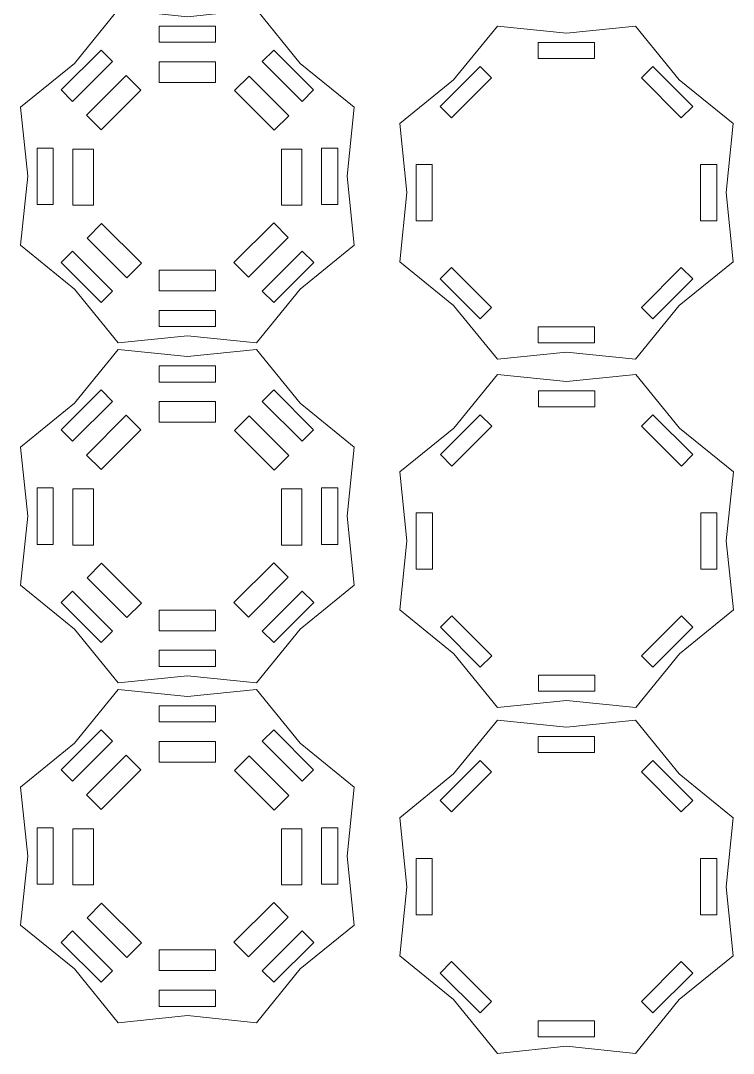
# Model space of a CAD drawing. Header units: centimetres. Extents: x -57 to 189, y -76 to 83.
# Drawn here: x 162.66 to 175.03, y 6.93 to 24.86 of the extents above; entities that cross this region are included whole.
import ezdxf

# ---------------------------------------------------------------- set-up
doc = ezdxf.new("R2010")
doc.units = ezdxf.units.CM
doc.header["$MEASUREMENT"] = 0
doc.layers.add('DEFAULT', color=7, linetype='Continuous')
doc.layers.add('layer 1', color=7, linetype='Continuous')

msp = doc.modelspace()

# ---------------------------------------------------------------- linework, layer by layer
at = {"layer": 'DEFAULT', "color": 250, "lineweight": 9}
for points in [[(165.06596, 23.78856), (166.04096, 23.78856), (166.04096, 24.1467), (165.06596, 24.1467), (165.06596, 23.78856)], [(165.06596, 20.1692), (166.04096, 20.1692), (166.04096, 20.52734), (165.06596, 20.52734), (165.06596, 20.1692)], [(165.06596, 17.88856), (166.04096, 17.88856), (166.04096, 18.2467), (165.06596, 18.2467), (165.06596, 17.88856)], [(165.06596, 14.2692), (166.04096, 14.2692), (166.04096, 14.62734), (165.06596, 14.62734), (165.06596, 14.2692)], [(165.06596, 11.98856), (166.04096, 11.98856), (166.04096, 12.3467), (165.06596, 12.3467), (165.06596, 11.98856)], [(165.06596, 8.3692), (166.04096, 8.3692), (166.04096, 8.72734), (165.06596, 8.72734), (165.06596, 8.3692)]]:
    msp.add_lwpolyline(points, close=True, dxfattribs=at)
for points, knots in [([(170.93181, 24.7668), (170.93181, 24.7668), (172.13001, 24.64459), (172.13001, 24.64459), (172.13001, 24.64459), (172.13001, 24.64459), (173.32822, 24.76681), (173.32822, 24.76681), (173.32822, 24.76681), (173.32822, 24.76681), (174.08905, 23.83313), (174.08905, 23.83313), (174.08905, 23.83313), (174.08905, 23.83313), (175.02272, 23.07229), (175.02272, 23.07229), (175.02272, 23.07229), (175.02272, 23.07229), (174.90051, 21.87409), (174.90051, 21.87409), (174.90051, 21.87409), (174.90051, 21.87409), (175.02273, 20.67588), (175.02273, 20.67588), (175.02273, 20.67588), (175.02273, 20.67588), (174.08905, 19.91505), (174.08905, 19.91505), (174.08905, 19.91505), (174.08905, 19.91505), (173.32821, 18.98138), (173.32821, 18.98138), (173.32821, 18.98138), (173.32821, 18.98138), (172.13001, 19.10359), (172.13001, 19.10359), (172.13001, 19.10359), (172.13001, 19.10359), (170.9318, 18.98137), (170.9318, 18.98137), (170.9318, 18.98137), (170.9318, 18.98137), (170.17097, 19.91505), (170.17097, 19.91505), (170.17097, 19.91505), (170.17097, 19.91505), (169.2373, 20.67589), (169.2373, 20.67589), (169.2373, 20.67589), (169.2373, 20.67589), (169.35951, 21.87409), (169.35951, 21.87409), (169.35951, 21.87409), (169.35951, 21.87409), (169.23729, 23.0723), (169.23729, 23.0723), (169.23729, 23.0723), (169.23729, 23.0723), (170.17097, 23.83313), (170.17097, 23.83313), (170.17097, 23.83313), (170.17097, 23.83313), (170.93181, 24.7668), (170.93181, 24.7668)], [0, 0, 0, 0, 0.05882353, 0.05882353, 0.05882353, 0.05882353, 0.11764706, 0.11764706, 0.11764706, 0.11764706, 0.17647059, 0.17647059, 0.17647059, 0.17647059, 0.23529412, 0.23529412, 0.23529412, 0.23529412, 0.29411765, 0.29411765, 0.29411765, 0.29411765, 0.35294118, 0.35294118, 0.35294118, 0.35294118, 0.41176471, 0.41176471, 0.41176471, 0.41176471, 0.47058824, 0.47058824, 0.47058824, 0.47058824, 0.52941176, 0.52941176, 0.52941176, 0.52941176, 0.58823529, 0.58823529, 0.58823529, 0.58823529, 0.64705882, 0.64705882, 0.64705882, 0.64705882, 0.70588235, 0.70588235, 0.70588235, 0.70588235, 0.76470588, 0.76470588, 0.76470588, 0.76470588, 0.82352941, 0.82352941, 0.82352941, 0.82352941, 0.88235294, 0.88235294, 0.88235294, 0.88235294, 1, 1, 1, 1]), ([(172.62002, 24.48296), (172.62002, 24.48296), (171.64002, 24.48296), (171.64002, 24.48296), (171.64002, 24.48296), (171.64002, 24.48296), (171.64002, 24.20296), (171.64002, 24.20296), (171.64002, 24.20296), (171.64002, 24.20296), (172.62002, 24.20296), (172.62002, 24.20296), (172.62002, 24.20296), (172.62002, 24.20296), (172.62002, 24.48296), (172.62002, 24.48296)], [0, 0, 0, 0, 0.2, 0.2, 0.2, 0.2, 0.4, 0.4, 0.4, 0.4, 0.6, 0.6, 0.6, 0.6, 1, 1, 1, 1]), ([(170.13678, 23.17437), (170.13678, 23.17437), (170.82975, 23.86733), (170.82975, 23.86733), (170.82975, 23.86733), (170.82975, 23.86733), (170.63176, 24.06532), (170.63176, 24.06532), (170.63176, 24.06532), (170.63176, 24.06532), (169.9388, 23.37236), (169.9388, 23.37236), (169.9388, 23.37236), (169.9388, 23.37236), (170.13678, 23.17437), (170.13678, 23.17437)], [0, 0, 0, 0, 0.2, 0.2, 0.2, 0.2, 0.4, 0.4, 0.4, 0.4, 0.6, 0.6, 0.6, 0.6, 1, 1, 1, 1]), ([(174.12327, 23.17436), (174.12327, 23.17436), (173.4303, 23.86732), (173.4303, 23.86732), (173.4303, 23.86732), (173.4303, 23.86732), (173.62829, 24.06531), (173.62829, 24.06531), (173.62829, 24.06531), (173.62829, 24.06531), (174.32125, 23.37235), (174.32125, 23.37235), (174.32125, 23.37235), (174.32125, 23.37235), (174.12327, 23.17436), (174.12327, 23.17436)], [0, 0, 0, 0, 0.2, 0.2, 0.2, 0.2, 0.4, 0.4, 0.4, 0.4, 0.6, 0.6, 0.6, 0.6, 1, 1, 1, 1]), ([(164.49195, 23.90889), (164.49195, 23.90889), (163.80252, 23.21946), (163.80252, 23.21946), (163.80252, 23.21946), (163.80252, 23.21946), (164.05577, 22.96621), (164.05577, 22.96621), (164.05577, 22.96621), (164.05577, 22.96621), (164.7452, 23.65564), (164.7452, 23.65564), (164.7452, 23.65564), (164.7452, 23.65564), (164.49195, 23.90889), (164.49195, 23.90889)], [0, 0, 0, 0, 0.2, 0.2, 0.2, 0.2, 0.4, 0.4, 0.4, 0.4, 0.6, 0.6, 0.6, 0.6, 1, 1, 1, 1]), ([(166.62515, 23.89883), (166.62515, 23.89883), (167.31458, 23.2094), (167.31458, 23.2094), (167.31458, 23.2094), (167.31458, 23.2094), (167.06133, 22.95615), (167.06133, 22.95615), (167.06133, 22.95615), (167.06133, 22.95615), (166.3719, 23.64558), (166.3719, 23.64558), (166.3719, 23.64558), (166.3719, 23.64558), (166.62515, 23.89883), (166.62515, 23.89883)], [0, 0, 0, 0, 0.2, 0.2, 0.2, 0.2, 0.4, 0.4, 0.4, 0.4, 0.6, 0.6, 0.6, 0.6, 1, 1, 1, 1]), ([(163.56473, 21.6562), (163.56473, 21.6562), (163.56473, 22.6312), (163.56473, 22.6312), (163.56473, 22.6312), (163.56473, 22.6312), (163.92287, 22.6312), (163.92287, 22.6312), (163.92287, 22.6312), (163.92287, 22.6312), (163.92287, 21.6562), (163.92287, 21.6562), (163.92287, 21.6562), (163.92287, 21.6562), (163.56473, 21.6562), (163.56473, 21.6562)], [0, 0, 0, 0, 0.2, 0.2, 0.2, 0.2, 0.4, 0.4, 0.4, 0.4, 0.6, 0.6, 0.6, 0.6, 1, 1, 1, 1]), ([(167.54224, 22.6312), (167.54224, 22.6312), (167.54224, 21.6562), (167.54224, 21.6562), (167.54224, 21.6562), (167.54224, 21.6562), (167.1841, 21.6562), (167.1841, 21.6562), (167.1841, 21.6562), (167.1841, 21.6562), (167.1841, 22.6312), (167.1841, 22.6312), (167.1841, 22.6312), (167.1841, 22.6312), (167.54224, 22.6312), (167.54224, 22.6312)], [0, 0, 0, 0, 0.2, 0.2, 0.2, 0.2, 0.4, 0.4, 0.4, 0.4, 0.6, 0.6, 0.6, 0.6, 1, 1, 1, 1]), ([(169.80113, 21.38409), (169.80113, 21.38409), (169.80113, 22.36409), (169.80113, 22.36409), (169.80113, 22.36409), (169.80113, 22.36409), (169.52113, 22.36409), (169.52113, 22.36409), (169.52113, 22.36409), (169.52113, 22.36409), (169.52113, 21.38409), (169.52113, 21.38409), (169.52113, 21.38409), (169.52113, 21.38409), (169.80113, 21.38409), (169.80113, 21.38409)], [0, 0, 0, 0, 0.2, 0.2, 0.2, 0.2, 0.4, 0.4, 0.4, 0.4, 0.6, 0.6, 0.6, 0.6, 1, 1, 1, 1]), ([(174.73888, 21.38408), (174.73888, 21.38408), (174.73888, 22.36408), (174.73888, 22.36408), (174.73888, 22.36408), (174.73888, 22.36408), (174.45888, 22.36408), (174.45888, 22.36408), (174.45888, 22.36408), (174.45888, 22.36408), (174.45888, 21.38408), (174.45888, 21.38408), (174.45888, 21.38408), (174.45888, 21.38408), (174.73888, 21.38408), (174.73888, 21.38408)], [0, 0, 0, 0, 0.2, 0.2, 0.2, 0.2, 0.4, 0.4, 0.4, 0.4, 0.6, 0.6, 0.6, 0.6, 1, 1, 1, 1]), ([(164.50205, 20.39687), (164.50205, 20.39687), (163.81262, 21.0863), (163.81262, 21.0863), (163.81262, 21.0863), (163.81262, 21.0863), (164.06587, 21.33955), (164.06587, 21.33955), (164.06587, 21.33955), (164.06587, 21.33955), (164.7553, 20.65012), (164.7553, 20.65012), (164.7553, 20.65012), (164.7553, 20.65012), (164.50205, 20.39687), (164.50205, 20.39687)], [0, 0, 0, 0, 0.2, 0.2, 0.2, 0.2, 0.4, 0.4, 0.4, 0.4, 0.6, 0.6, 0.6, 0.6, 1, 1, 1, 1]), ([(166.61505, 20.40693), (166.61505, 20.40693), (167.30448, 21.09636), (167.30448, 21.09636), (167.30448, 21.09636), (167.30448, 21.09636), (167.05123, 21.34961), (167.05123, 21.34961), (167.05123, 21.34961), (167.05123, 21.34961), (166.3618, 20.66018), (166.3618, 20.66018), (166.3618, 20.66018), (166.3618, 20.66018), (166.61505, 20.40693), (166.61505, 20.40693)], [0, 0, 0, 0, 0.2, 0.2, 0.2, 0.2, 0.4, 0.4, 0.4, 0.4, 0.6, 0.6, 0.6, 0.6, 1, 1, 1, 1]), ([(170.63176, 19.68284), (170.63176, 19.68284), (169.93879, 20.3758), (169.93879, 20.3758), (169.93879, 20.3758), (169.93879, 20.3758), (170.13678, 20.57379), (170.13678, 20.57379), (170.13678, 20.57379), (170.13678, 20.57379), (170.82975, 19.88083), (170.82975, 19.88083), (170.82975, 19.88083), (170.82975, 19.88083), (170.63176, 19.68284), (170.63176, 19.68284)], [0, 0, 0, 0, 0.2, 0.2, 0.2, 0.2, 0.4, 0.4, 0.4, 0.4, 0.6, 0.6, 0.6, 0.6, 1, 1, 1, 1]), ([(173.62829, 19.68285), (173.62829, 19.68285), (174.32126, 20.37581), (174.32126, 20.37581), (174.32126, 20.37581), (174.32126, 20.37581), (174.12327, 20.5738), (174.12327, 20.5738), (174.12327, 20.5738), (174.12327, 20.5738), (173.4303, 19.88084), (173.4303, 19.88084), (173.4303, 19.88084), (173.4303, 19.88084), (173.62829, 19.68285), (173.62829, 19.68285)], [0, 0, 0, 0, 0.2, 0.2, 0.2, 0.2, 0.4, 0.4, 0.4, 0.4, 0.6, 0.6, 0.6, 0.6, 1, 1, 1, 1]), ([(172.62001, 19.54521), (172.62001, 19.54521), (171.64001, 19.54521), (171.64001, 19.54521), (171.64001, 19.54521), (171.64001, 19.54521), (171.64001, 19.26521), (171.64001, 19.26521), (171.64001, 19.26521), (171.64001, 19.26521), (172.62001, 19.26521), (172.62001, 19.26521), (172.62001, 19.26521), (172.62001, 19.26521), (172.62001, 19.54521), (172.62001, 19.54521)], [0, 0, 0, 0, 0.2, 0.2, 0.2, 0.2, 0.4, 0.4, 0.4, 0.4, 0.6, 0.6, 0.6, 0.6, 1, 1, 1, 1]), ([(170.93569, 18.72011), (170.93569, 18.72011), (172.13389, 18.5979), (172.13389, 18.5979), (172.13389, 18.5979), (172.13389, 18.5979), (173.3321, 18.72012), (173.3321, 18.72012), (173.3321, 18.72012), (173.3321, 18.72012), (174.09293, 17.78644), (174.09293, 17.78644), (174.09293, 17.78644), (174.09293, 17.78644), (175.0266, 17.0256), (175.0266, 17.0256), (175.0266, 17.0256), (175.0266, 17.0256), (174.90439, 15.8274), (174.90439, 15.8274), (174.90439, 15.8274), (174.90439, 15.8274), (175.02661, 14.62919), (175.02661, 14.62919), (175.02661, 14.62919), (175.02661, 14.62919), (174.09293, 13.86836), (174.09293, 13.86836), (174.09293, 13.86836), (174.09293, 13.86836), (173.33209, 12.93469), (173.33209, 12.93469), (173.33209, 12.93469), (173.33209, 12.93469), (172.13389, 13.0569), (172.13389, 13.0569), (172.13389, 13.0569), (172.13389, 13.0569), (170.93568, 12.93468), (170.93568, 12.93468), (170.93568, 12.93468), (170.93568, 12.93468), (170.17485, 13.86836), (170.17485, 13.86836), (170.17485, 13.86836), (170.17485, 13.86836), (169.24118, 14.6292), (169.24118, 14.6292), (169.24118, 14.6292), (169.24118, 14.6292), (169.36339, 15.8274), (169.36339, 15.8274), (169.36339, 15.8274), (169.36339, 15.8274), (169.24117, 17.02561), (169.24117, 17.02561), (169.24117, 17.02561), (169.24117, 17.02561), (170.17485, 17.78644), (170.17485, 17.78644), (170.17485, 17.78644), (170.17485, 17.78644), (170.93569, 18.72011), (170.93569, 18.72011)], [0, 0, 0, 0, 0.05882353, 0.05882353, 0.05882353, 0.05882353, 0.11764706, 0.11764706, 0.11764706, 0.11764706, 0.17647059, 0.17647059, 0.17647059, 0.17647059, 0.23529412, 0.23529412, 0.23529412, 0.23529412, 0.29411765, 0.29411765, 0.29411765, 0.29411765, 0.35294118, 0.35294118, 0.35294118, 0.35294118, 0.41176471, 0.41176471, 0.41176471, 0.41176471, 0.47058824, 0.47058824, 0.47058824, 0.47058824, 0.52941176, 0.52941176, 0.52941176, 0.52941176, 0.58823529, 0.58823529, 0.58823529, 0.58823529, 0.64705882, 0.64705882, 0.64705882, 0.64705882, 0.70588235, 0.70588235, 0.70588235, 0.70588235, 0.76470588, 0.76470588, 0.76470588, 0.76470588, 0.82352941, 0.82352941, 0.82352941, 0.82352941, 0.88235294, 0.88235294, 0.88235294, 0.88235294, 1, 1, 1, 1]), ([(172.6239, 18.43627), (172.6239, 18.43627), (171.6439, 18.43627), (171.6439, 18.43627), (171.6439, 18.43627), (171.6439, 18.43627), (171.6439, 18.15627), (171.6439, 18.15627), (171.6439, 18.15627), (171.6439, 18.15627), (172.6239, 18.15627), (172.6239, 18.15627), (172.6239, 18.15627), (172.6239, 18.15627), (172.6239, 18.43627), (172.6239, 18.43627)], [0, 0, 0, 0, 0.2, 0.2, 0.2, 0.2, 0.4, 0.4, 0.4, 0.4, 0.6, 0.6, 0.6, 0.6, 1, 1, 1, 1]), ([(164.49195, 18.00889), (164.49195, 18.00889), (163.80252, 17.31946), (163.80252, 17.31946), (163.80252, 17.31946), (163.80252, 17.31946), (164.05577, 17.06621), (164.05577, 17.06621), (164.05577, 17.06621), (164.05577, 17.06621), (164.7452, 17.75564), (164.7452, 17.75564), (164.7452, 17.75564), (164.7452, 17.75564), (164.49195, 18.00889), (164.49195, 18.00889)], [0, 0, 0, 0, 0.2, 0.2, 0.2, 0.2, 0.4, 0.4, 0.4, 0.4, 0.6, 0.6, 0.6, 0.6, 1, 1, 1, 1]), ([(166.62515, 17.99883), (166.62515, 17.99883), (167.31458, 17.3094), (167.31458, 17.3094), (167.31458, 17.3094), (167.31458, 17.3094), (167.06133, 17.05615), (167.06133, 17.05615), (167.06133, 17.05615), (167.06133, 17.05615), (166.3719, 17.74558), (166.3719, 17.74558), (166.3719, 17.74558), (166.3719, 17.74558), (166.62515, 17.99883), (166.62515, 17.99883)], [0, 0, 0, 0, 0.2, 0.2, 0.2, 0.2, 0.4, 0.4, 0.4, 0.4, 0.6, 0.6, 0.6, 0.6, 1, 1, 1, 1]), ([(170.14066, 17.12768), (170.14066, 17.12768), (170.83363, 17.82064), (170.83363, 17.82064), (170.83363, 17.82064), (170.83363, 17.82064), (170.63564, 18.01863), (170.63564, 18.01863), (170.63564, 18.01863), (170.63564, 18.01863), (169.94268, 17.32567), (169.94268, 17.32567), (169.94268, 17.32567), (169.94268, 17.32567), (170.14066, 17.12768), (170.14066, 17.12768)], [0, 0, 0, 0, 0.2, 0.2, 0.2, 0.2, 0.4, 0.4, 0.4, 0.4, 0.6, 0.6, 0.6, 0.6, 1, 1, 1, 1]), ([(174.12715, 17.12767), (174.12715, 17.12767), (173.43418, 17.82063), (173.43418, 17.82063), (173.43418, 17.82063), (173.43418, 17.82063), (173.63217, 18.01862), (173.63217, 18.01862), (173.63217, 18.01862), (173.63217, 18.01862), (174.32513, 17.32566), (174.32513, 17.32566), (174.32513, 17.32566), (174.32513, 17.32566), (174.12715, 17.12767), (174.12715, 17.12767)], [0, 0, 0, 0, 0.2, 0.2, 0.2, 0.2, 0.4, 0.4, 0.4, 0.4, 0.6, 0.6, 0.6, 0.6, 1, 1, 1, 1]), ([(163.56473, 15.7562), (163.56473, 15.7562), (163.56473, 16.7312), (163.56473, 16.7312), (163.56473, 16.7312), (163.56473, 16.7312), (163.92287, 16.7312), (163.92287, 16.7312), (163.92287, 16.7312), (163.92287, 16.7312), (163.92287, 15.7562), (163.92287, 15.7562), (163.92287, 15.7562), (163.92287, 15.7562), (163.56473, 15.7562), (163.56473, 15.7562)], [0, 0, 0, 0, 0.2, 0.2, 0.2, 0.2, 0.4, 0.4, 0.4, 0.4, 0.6, 0.6, 0.6, 0.6, 1, 1, 1, 1]), ([(167.54224, 16.7312), (167.54224, 16.7312), (167.54224, 15.7562), (167.54224, 15.7562), (167.54224, 15.7562), (167.54224, 15.7562), (167.1841, 15.7562), (167.1841, 15.7562), (167.1841, 15.7562), (167.1841, 15.7562), (167.1841, 16.7312), (167.1841, 16.7312), (167.1841, 16.7312), (167.1841, 16.7312), (167.54224, 16.7312), (167.54224, 16.7312)], [0, 0, 0, 0, 0.2, 0.2, 0.2, 0.2, 0.4, 0.4, 0.4, 0.4, 0.6, 0.6, 0.6, 0.6, 1, 1, 1, 1]), ([(169.80501, 15.3374), (169.80501, 15.3374), (169.80501, 16.3174), (169.80501, 16.3174), (169.80501, 16.3174), (169.80501, 16.3174), (169.52501, 16.3174), (169.52501, 16.3174), (169.52501, 16.3174), (169.52501, 16.3174), (169.52501, 15.3374), (169.52501, 15.3374), (169.52501, 15.3374), (169.52501, 15.3374), (169.80501, 15.3374), (169.80501, 15.3374)], [0, 0, 0, 0, 0.2, 0.2, 0.2, 0.2, 0.4, 0.4, 0.4, 0.4, 0.6, 0.6, 0.6, 0.6, 1, 1, 1, 1]), ([(174.74276, 15.33739), (174.74276, 15.33739), (174.74276, 16.31739), (174.74276, 16.31739), (174.74276, 16.31739), (174.74276, 16.31739), (174.46276, 16.31739), (174.46276, 16.31739), (174.46276, 16.31739), (174.46276, 16.31739), (174.46276, 15.33739), (174.46276, 15.33739), (174.46276, 15.33739), (174.46276, 15.33739), (174.74276, 15.33739), (174.74276, 15.33739)], [0, 0, 0, 0, 0.2, 0.2, 0.2, 0.2, 0.4, 0.4, 0.4, 0.4, 0.6, 0.6, 0.6, 0.6, 1, 1, 1, 1]), ([(164.50205, 14.49687), (164.50205, 14.49687), (163.81262, 15.1863), (163.81262, 15.1863), (163.81262, 15.1863), (163.81262, 15.1863), (164.06587, 15.43955), (164.06587, 15.43955), (164.06587, 15.43955), (164.06587, 15.43955), (164.7553, 14.75012), (164.7553, 14.75012), (164.7553, 14.75012), (164.7553, 14.75012), (164.50205, 14.49687), (164.50205, 14.49687)], [0, 0, 0, 0, 0.2, 0.2, 0.2, 0.2, 0.4, 0.4, 0.4, 0.4, 0.6, 0.6, 0.6, 0.6, 1, 1, 1, 1]), ([(166.61505, 14.50693), (166.61505, 14.50693), (167.30448, 15.19636), (167.30448, 15.19636), (167.30448, 15.19636), (167.30448, 15.19636), (167.05123, 15.44961), (167.05123, 15.44961), (167.05123, 15.44961), (167.05123, 15.44961), (166.3618, 14.76018), (166.3618, 14.76018), (166.3618, 14.76018), (166.3618, 14.76018), (166.61505, 14.50693), (166.61505, 14.50693)], [0, 0, 0, 0, 0.2, 0.2, 0.2, 0.2, 0.4, 0.4, 0.4, 0.4, 0.6, 0.6, 0.6, 0.6, 1, 1, 1, 1]), ([(170.63564, 13.63615), (170.63564, 13.63615), (169.94267, 14.32911), (169.94267, 14.32911), (169.94267, 14.32911), (169.94267, 14.32911), (170.14066, 14.5271), (170.14066, 14.5271), (170.14066, 14.5271), (170.14066, 14.5271), (170.83363, 13.83414), (170.83363, 13.83414), (170.83363, 13.83414), (170.83363, 13.83414), (170.63564, 13.63615), (170.63564, 13.63615)], [0, 0, 0, 0, 0.2, 0.2, 0.2, 0.2, 0.4, 0.4, 0.4, 0.4, 0.6, 0.6, 0.6, 0.6, 1, 1, 1, 1]), ([(173.63217, 13.63616), (173.63217, 13.63616), (174.32514, 14.32912), (174.32514, 14.32912), (174.32514, 14.32912), (174.32514, 14.32912), (174.12715, 14.52711), (174.12715, 14.52711), (174.12715, 14.52711), (174.12715, 14.52711), (173.43418, 13.83415), (173.43418, 13.83415), (173.43418, 13.83415), (173.43418, 13.83415), (173.63217, 13.63616), (173.63217, 13.63616)], [0, 0, 0, 0, 0.2, 0.2, 0.2, 0.2, 0.4, 0.4, 0.4, 0.4, 0.6, 0.6, 0.6, 0.6, 1, 1, 1, 1]), ([(172.62389, 13.49852), (172.62389, 13.49852), (171.64389, 13.49852), (171.64389, 13.49852), (171.64389, 13.49852), (171.64389, 13.49852), (171.64389, 13.21852), (171.64389, 13.21852), (171.64389, 13.21852), (171.64389, 13.21852), (172.62389, 13.21852), (172.62389, 13.21852), (172.62389, 13.21852), (172.62389, 13.21852), (172.62389, 13.49852), (172.62389, 13.49852)], [0, 0, 0, 0, 0.2, 0.2, 0.2, 0.2, 0.4, 0.4, 0.4, 0.4, 0.6, 0.6, 0.6, 0.6, 1, 1, 1, 1]), ([(170.93181, 12.71851), (170.93181, 12.71851), (172.13001, 12.5963), (172.13001, 12.5963), (172.13001, 12.5963), (172.13001, 12.5963), (173.32822, 12.71852), (173.32822, 12.71852), (173.32822, 12.71852), (173.32822, 12.71852), (174.08905, 11.78484), (174.08905, 11.78484), (174.08905, 11.78484), (174.08905, 11.78484), (175.02272, 11.024), (175.02272, 11.024), (175.02272, 11.024), (175.02272, 11.024), (174.90051, 9.8258), (174.90051, 9.8258), (174.90051, 9.8258), (174.90051, 9.8258), (175.02273, 8.62759), (175.02273, 8.62759), (175.02273, 8.62759), (175.02273, 8.62759), (174.08905, 7.86676), (174.08905, 7.86676), (174.08905, 7.86676), (174.08905, 7.86676), (173.32821, 6.93309), (173.32821, 6.93309), (173.32821, 6.93309), (173.32821, 6.93309), (172.13001, 7.0553), (172.13001, 7.0553), (172.13001, 7.0553), (172.13001, 7.0553), (170.9318, 6.93308), (170.9318, 6.93308), (170.9318, 6.93308), (170.9318, 6.93308), (170.17097, 7.86676), (170.17097, 7.86676), (170.17097, 7.86676), (170.17097, 7.86676), (169.2373, 8.6276), (169.2373, 8.6276), (169.2373, 8.6276), (169.2373, 8.6276), (169.35951, 9.8258), (169.35951, 9.8258), (169.35951, 9.8258), (169.35951, 9.8258), (169.23729, 11.02401), (169.23729, 11.02401), (169.23729, 11.02401), (169.23729, 11.02401), (170.17097, 11.78484), (170.17097, 11.78484), (170.17097, 11.78484), (170.17097, 11.78484), (170.93181, 12.71851), (170.93181, 12.71851)], [0, 0, 0, 0, 0.05882353, 0.05882353, 0.05882353, 0.05882353, 0.11764706, 0.11764706, 0.11764706, 0.11764706, 0.17647059, 0.17647059, 0.17647059, 0.17647059, 0.23529412, 0.23529412, 0.23529412, 0.23529412, 0.29411765, 0.29411765, 0.29411765, 0.29411765, 0.35294118, 0.35294118, 0.35294118, 0.35294118, 0.41176471, 0.41176471, 0.41176471, 0.41176471, 0.47058824, 0.47058824, 0.47058824, 0.47058824, 0.52941176, 0.52941176, 0.52941176, 0.52941176, 0.58823529, 0.58823529, 0.58823529, 0.58823529, 0.64705882, 0.64705882, 0.64705882, 0.64705882, 0.70588235, 0.70588235, 0.70588235, 0.70588235, 0.76470588, 0.76470588, 0.76470588, 0.76470588, 0.82352941, 0.82352941, 0.82352941, 0.82352941, 0.88235294, 0.88235294, 0.88235294, 0.88235294, 1, 1, 1, 1]), ([(172.62002, 12.43467), (172.62002, 12.43467), (171.64002, 12.43467), (171.64002, 12.43467), (171.64002, 12.43467), (171.64002, 12.43467), (171.64002, 12.15467), (171.64002, 12.15467), (171.64002, 12.15467), (171.64002, 12.15467), (172.62002, 12.15467), (172.62002, 12.15467), (172.62002, 12.15467), (172.62002, 12.15467), (172.62002, 12.43467), (172.62002, 12.43467)], [0, 0, 0, 0, 0.2, 0.2, 0.2, 0.2, 0.4, 0.4, 0.4, 0.4, 0.6, 0.6, 0.6, 0.6, 1, 1, 1, 1]), ([(164.49195, 12.10889), (164.49195, 12.10889), (163.80252, 11.41946), (163.80252, 11.41946), (163.80252, 11.41946), (163.80252, 11.41946), (164.05577, 11.16621), (164.05577, 11.16621), (164.05577, 11.16621), (164.05577, 11.16621), (164.7452, 11.85564), (164.7452, 11.85564), (164.7452, 11.85564), (164.7452, 11.85564), (164.49195, 12.10889), (164.49195, 12.10889)], [0, 0, 0, 0, 0.2, 0.2, 0.2, 0.2, 0.4, 0.4, 0.4, 0.4, 0.6, 0.6, 0.6, 0.6, 1, 1, 1, 1]), ([(166.62515, 12.09883), (166.62515, 12.09883), (167.31458, 11.4094), (167.31458, 11.4094), (167.31458, 11.4094), (167.31458, 11.4094), (167.06133, 11.15615), (167.06133, 11.15615), (167.06133, 11.15615), (167.06133, 11.15615), (166.3719, 11.84558), (166.3719, 11.84558), (166.3719, 11.84558), (166.3719, 11.84558), (166.62515, 12.09883), (166.62515, 12.09883)], [0, 0, 0, 0, 0.2, 0.2, 0.2, 0.2, 0.4, 0.4, 0.4, 0.4, 0.6, 0.6, 0.6, 0.6, 1, 1, 1, 1]), ([(170.13678, 11.12608), (170.13678, 11.12608), (170.82975, 11.81904), (170.82975, 11.81904), (170.82975, 11.81904), (170.82975, 11.81904), (170.63176, 12.01703), (170.63176, 12.01703), (170.63176, 12.01703), (170.63176, 12.01703), (169.9388, 11.32407), (169.9388, 11.32407), (169.9388, 11.32407), (169.9388, 11.32407), (170.13678, 11.12608), (170.13678, 11.12608)], [0, 0, 0, 0, 0.2, 0.2, 0.2, 0.2, 0.4, 0.4, 0.4, 0.4, 0.6, 0.6, 0.6, 0.6, 1, 1, 1, 1]), ([(174.12327, 11.12607), (174.12327, 11.12607), (173.4303, 11.81903), (173.4303, 11.81903), (173.4303, 11.81903), (173.4303, 11.81903), (173.62829, 12.01702), (173.62829, 12.01702), (173.62829, 12.01702), (173.62829, 12.01702), (174.32125, 11.32406), (174.32125, 11.32406), (174.32125, 11.32406), (174.32125, 11.32406), (174.12327, 11.12607), (174.12327, 11.12607)], [0, 0, 0, 0, 0.2, 0.2, 0.2, 0.2, 0.4, 0.4, 0.4, 0.4, 0.6, 0.6, 0.6, 0.6, 1, 1, 1, 1]), ([(163.56473, 9.8562), (163.56473, 9.8562), (163.56473, 10.8312), (163.56473, 10.8312), (163.56473, 10.8312), (163.56473, 10.8312), (163.92287, 10.8312), (163.92287, 10.8312), (163.92287, 10.8312), (163.92287, 10.8312), (163.92287, 9.8562), (163.92287, 9.8562), (163.92287, 9.8562), (163.92287, 9.8562), (163.56473, 9.8562), (163.56473, 9.8562)], [0, 0, 0, 0, 0.2, 0.2, 0.2, 0.2, 0.4, 0.4, 0.4, 0.4, 0.6, 0.6, 0.6, 0.6, 1, 1, 1, 1]), ([(167.54224, 10.8312), (167.54224, 10.8312), (167.54224, 9.8562), (167.54224, 9.8562), (167.54224, 9.8562), (167.54224, 9.8562), (167.1841, 9.8562), (167.1841, 9.8562), (167.1841, 9.8562), (167.1841, 9.8562), (167.1841, 10.8312), (167.1841, 10.8312), (167.1841, 10.8312), (167.1841, 10.8312), (167.54224, 10.8312), (167.54224, 10.8312)], [0, 0, 0, 0, 0.2, 0.2, 0.2, 0.2, 0.4, 0.4, 0.4, 0.4, 0.6, 0.6, 0.6, 0.6, 1, 1, 1, 1]), ([(169.80113, 9.3358), (169.80113, 9.3358), (169.80113, 10.3158), (169.80113, 10.3158), (169.80113, 10.3158), (169.80113, 10.3158), (169.52113, 10.3158), (169.52113, 10.3158), (169.52113, 10.3158), (169.52113, 10.3158), (169.52113, 9.3358), (169.52113, 9.3358), (169.52113, 9.3358), (169.52113, 9.3358), (169.80113, 9.3358), (169.80113, 9.3358)], [0, 0, 0, 0, 0.2, 0.2, 0.2, 0.2, 0.4, 0.4, 0.4, 0.4, 0.6, 0.6, 0.6, 0.6, 1, 1, 1, 1]), ([(174.73888, 9.33579), (174.73888, 9.33579), (174.73888, 10.31579), (174.73888, 10.31579), (174.73888, 10.31579), (174.73888, 10.31579), (174.45888, 10.31579), (174.45888, 10.31579), (174.45888, 10.31579), (174.45888, 10.31579), (174.45888, 9.33579), (174.45888, 9.33579), (174.45888, 9.33579), (174.45888, 9.33579), (174.73888, 9.33579), (174.73888, 9.33579)], [0, 0, 0, 0, 0.2, 0.2, 0.2, 0.2, 0.4, 0.4, 0.4, 0.4, 0.6, 0.6, 0.6, 0.6, 1, 1, 1, 1]), ([(164.50205, 8.59687), (164.50205, 8.59687), (163.81262, 9.2863), (163.81262, 9.2863), (163.81262, 9.2863), (163.81262, 9.2863), (164.06587, 9.53955), (164.06587, 9.53955), (164.06587, 9.53955), (164.06587, 9.53955), (164.7553, 8.85012), (164.7553, 8.85012), (164.7553, 8.85012), (164.7553, 8.85012), (164.50205, 8.59687), (164.50205, 8.59687)], [0, 0, 0, 0, 0.2, 0.2, 0.2, 0.2, 0.4, 0.4, 0.4, 0.4, 0.6, 0.6, 0.6, 0.6, 1, 1, 1, 1]), ([(166.61505, 8.60693), (166.61505, 8.60693), (167.30448, 9.29636), (167.30448, 9.29636), (167.30448, 9.29636), (167.30448, 9.29636), (167.05123, 9.54961), (167.05123, 9.54961), (167.05123, 9.54961), (167.05123, 9.54961), (166.3618, 8.86018), (166.3618, 8.86018), (166.3618, 8.86018), (166.3618, 8.86018), (166.61505, 8.60693), (166.61505, 8.60693)], [0, 0, 0, 0, 0.2, 0.2, 0.2, 0.2, 0.4, 0.4, 0.4, 0.4, 0.6, 0.6, 0.6, 0.6, 1, 1, 1, 1]), ([(170.63176, 7.63455), (170.63176, 7.63455), (169.93879, 8.32751), (169.93879, 8.32751), (169.93879, 8.32751), (169.93879, 8.32751), (170.13678, 8.5255), (170.13678, 8.5255), (170.13678, 8.5255), (170.13678, 8.5255), (170.82975, 7.83254), (170.82975, 7.83254), (170.82975, 7.83254), (170.82975, 7.83254), (170.63176, 7.63455), (170.63176, 7.63455)], [0, 0, 0, 0, 0.2, 0.2, 0.2, 0.2, 0.4, 0.4, 0.4, 0.4, 0.6, 0.6, 0.6, 0.6, 1, 1, 1, 1]), ([(173.62829, 7.63456), (173.62829, 7.63456), (174.32126, 8.32752), (174.32126, 8.32752), (174.32126, 8.32752), (174.32126, 8.32752), (174.12327, 8.52551), (174.12327, 8.52551), (174.12327, 8.52551), (174.12327, 8.52551), (173.4303, 7.83255), (173.4303, 7.83255), (173.4303, 7.83255), (173.4303, 7.83255), (173.62829, 7.63456), (173.62829, 7.63456)], [0, 0, 0, 0, 0.2, 0.2, 0.2, 0.2, 0.4, 0.4, 0.4, 0.4, 0.6, 0.6, 0.6, 0.6, 1, 1, 1, 1]), ([(172.62001, 7.49692), (172.62001, 7.49692), (171.64001, 7.49692), (171.64001, 7.49692), (171.64001, 7.49692), (171.64001, 7.49692), (171.64001, 7.21692), (171.64001, 7.21692), (171.64001, 7.21692), (171.64001, 7.21692), (172.62001, 7.21692), (172.62001, 7.21692), (172.62001, 7.21692), (172.62001, 7.21692), (172.62001, 7.49692), (172.62001, 7.49692)], [0, 0, 0, 0, 0.2, 0.2, 0.2, 0.2, 0.4, 0.4, 0.4, 0.4, 0.6, 0.6, 0.6, 0.6, 1, 1, 1, 1])]:
    msp.add_open_spline(points, degree=3, knots=knots, dxfattribs=at)
at = {"layer": 'layer 1', "color": 250, "lineweight": 9}
for points, knots in [([(164.35526, 25.05066), (164.35526, 25.05066), (165.55346, 24.92845), (165.55346, 24.92845), (165.55346, 24.92845), (165.55346, 24.92845), (166.75167, 25.05067), (166.75167, 25.05067), (166.75167, 25.05067), (166.75167, 25.05067), (167.5125, 24.11699), (167.5125, 24.11699), (167.5125, 24.11699), (167.5125, 24.11699), (168.44617, 23.35615), (168.44617, 23.35615), (168.44617, 23.35615), (168.44617, 23.35615), (168.32396, 22.15795), (168.32396, 22.15795), (168.32396, 22.15795), (168.32396, 22.15795), (168.44618, 20.95974), (168.44618, 20.95974), (168.44618, 20.95974), (168.44618, 20.95974), (167.5125, 20.19891), (167.5125, 20.19891), (167.5125, 20.19891), (167.5125, 20.19891), (166.75166, 19.26524), (166.75166, 19.26524), (166.75166, 19.26524), (166.75166, 19.26524), (165.55346, 19.38745), (165.55346, 19.38745), (165.55346, 19.38745), (165.55346, 19.38745), (164.35525, 19.26523), (164.35525, 19.26523), (164.35525, 19.26523), (164.35525, 19.26523), (163.59442, 20.19891), (163.59442, 20.19891), (163.59442, 20.19891), (163.59442, 20.19891), (162.66075, 20.95975), (162.66075, 20.95975), (162.66075, 20.95975), (162.66075, 20.95975), (162.78296, 22.15795), (162.78296, 22.15795), (162.78296, 22.15795), (162.78296, 22.15795), (162.66074, 23.35616), (162.66074, 23.35616), (162.66074, 23.35616), (162.66074, 23.35616), (163.59442, 24.11699), (163.59442, 24.11699), (163.59442, 24.11699), (163.59442, 24.11699), (164.35526, 25.05066), (164.35526, 25.05066)], [0, 0, 0, 0, 0.05882353, 0.05882353, 0.05882353, 0.05882353, 0.11764706, 0.11764706, 0.11764706, 0.11764706, 0.17647059, 0.17647059, 0.17647059, 0.17647059, 0.23529412, 0.23529412, 0.23529412, 0.23529412, 0.29411765, 0.29411765, 0.29411765, 0.29411765, 0.35294118, 0.35294118, 0.35294118, 0.35294118, 0.41176471, 0.41176471, 0.41176471, 0.41176471, 0.47058824, 0.47058824, 0.47058824, 0.47058824, 0.52941176, 0.52941176, 0.52941176, 0.52941176, 0.58823529, 0.58823529, 0.58823529, 0.58823529, 0.64705882, 0.64705882, 0.64705882, 0.64705882, 0.70588235, 0.70588235, 0.70588235, 0.70588235, 0.76470588, 0.76470588, 0.76470588, 0.76470588, 0.82352941, 0.82352941, 0.82352941, 0.82352941, 0.88235294, 0.88235294, 0.88235294, 0.88235294, 1, 1, 1, 1]), ([(166.04347, 24.76679), (166.04347, 24.76679), (165.06348, 24.76681), (165.06348, 24.76681), (165.06348, 24.76681), (165.06348, 24.76681), (165.06348, 24.48684), (165.06348, 24.48684), (165.06348, 24.48684), (165.06348, 24.48684), (166.04347, 24.48682), (166.04347, 24.48682), (166.04347, 24.48682), (166.04347, 24.48682), (166.04347, 24.76679), (166.04347, 24.76679)], [0, 0, 0, 0, 0.2, 0.2, 0.2, 0.2, 0.4, 0.4, 0.4, 0.4, 0.6, 0.6, 0.6, 0.6, 1, 1, 1, 1]), ([(163.56029, 23.45807), (163.56029, 23.45807), (164.25325, 24.15102), (164.25325, 24.15102), (164.25325, 24.15102), (164.25325, 24.15102), (164.05528, 24.34899), (164.05528, 24.34899), (164.05528, 24.34899), (164.05528, 24.34899), (163.36232, 23.65604), (163.36232, 23.65604), (163.36232, 23.65604), (163.36232, 23.65604), (163.56029, 23.45807), (163.56029, 23.45807)], [0, 0, 0, 0, 0.2, 0.2, 0.2, 0.2, 0.4, 0.4, 0.4, 0.4, 0.6, 0.6, 0.6, 0.6, 1, 1, 1, 1]), ([(166.85375, 24.15119), (166.85375, 24.15119), (167.54673, 23.45824), (167.54673, 23.45824), (167.54673, 23.45824), (167.54673, 23.45824), (167.74469, 23.65622), (167.74469, 23.65622), (167.74469, 23.65622), (167.74469, 23.65622), (167.05172, 24.34916), (167.05172, 24.34916), (167.05172, 24.34916), (167.05172, 24.34916), (166.85375, 24.15119), (166.85375, 24.15119)], [0, 0, 0, 0, 0.2, 0.2, 0.2, 0.2, 0.4, 0.4, 0.4, 0.4, 0.6, 0.6, 0.6, 0.6, 1, 1, 1, 1]), ([(163.22457, 21.66783), (163.22457, 21.66783), (163.22457, 22.64782), (163.22457, 22.64782), (163.22457, 22.64782), (163.22457, 22.64782), (162.9446, 22.64782), (162.9446, 22.64782), (162.9446, 22.64782), (162.9446, 22.64782), (162.9446, 21.66783), (162.9446, 21.66783), (162.9446, 21.66783), (162.9446, 21.66783), (163.22457, 21.66783), (163.22457, 21.66783)], [0, 0, 0, 0, 0.2, 0.2, 0.2, 0.2, 0.4, 0.4, 0.4, 0.4, 0.6, 0.6, 0.6, 0.6, 1, 1, 1, 1]), ([(168.16232, 21.66794), (168.16232, 21.66794), (168.16232, 22.64793), (168.16232, 22.64793), (168.16232, 22.64793), (168.16232, 22.64793), (167.88235, 22.64793), (167.88235, 22.64793), (167.88235, 22.64793), (167.88235, 22.64793), (167.88235, 21.66794), (167.88235, 21.66794), (167.88235, 21.66794), (167.88235, 21.66794), (168.16232, 21.66794), (168.16232, 21.66794)], [0, 0, 0, 0, 0.2, 0.2, 0.2, 0.2, 0.4, 0.4, 0.4, 0.4, 0.6, 0.6, 0.6, 0.6, 1, 1, 1, 1]), ([(163.3624, 20.6595), (163.3624, 20.6595), (164.05538, 19.96656), (164.05538, 19.96656), (164.05538, 19.96656), (164.05538, 19.96656), (164.25334, 20.16454), (164.25334, 20.16454), (164.25334, 20.16454), (164.25334, 20.16454), (163.56037, 20.85748), (163.56037, 20.85748), (163.56037, 20.85748), (163.56037, 20.85748), (163.3624, 20.6595), (163.3624, 20.6595)], [0, 0, 0, 0, 0.2, 0.2, 0.2, 0.2, 0.4, 0.4, 0.4, 0.4, 0.6, 0.6, 0.6, 0.6, 1, 1, 1, 1]), ([(167.05189, 19.96663), (167.05189, 19.96663), (167.74485, 20.65959), (167.74485, 20.65959), (167.74485, 20.65959), (167.74485, 20.65959), (167.54688, 20.85756), (167.54688, 20.85756), (167.54688, 20.85756), (167.54688, 20.85756), (166.85392, 20.1646), (166.85392, 20.1646), (166.85392, 20.1646), (166.85392, 20.1646), (167.05189, 19.96663), (167.05189, 19.96663)], [0, 0, 0, 0, 0.2, 0.2, 0.2, 0.2, 0.4, 0.4, 0.4, 0.4, 0.6, 0.6, 0.6, 0.6, 1, 1, 1, 1]), ([(166.04346, 19.82904), (166.04346, 19.82904), (165.06347, 19.82906), (165.06347, 19.82906), (165.06347, 19.82906), (165.06347, 19.82906), (165.06347, 19.54909), (165.06347, 19.54909), (165.06347, 19.54909), (165.06347, 19.54909), (166.04346, 19.54907), (166.04346, 19.54907), (166.04346, 19.54907), (166.04346, 19.54907), (166.04346, 19.82904), (166.04346, 19.82904)], [0, 0, 0, 0, 0.2, 0.2, 0.2, 0.2, 0.4, 0.4, 0.4, 0.4, 0.6, 0.6, 0.6, 0.6, 1, 1, 1, 1]), ([(164.35526, 19.15066), (164.35526, 19.15066), (165.55346, 19.02845), (165.55346, 19.02845), (165.55346, 19.02845), (165.55346, 19.02845), (166.75167, 19.15067), (166.75167, 19.15067), (166.75167, 19.15067), (166.75167, 19.15067), (167.5125, 18.21699), (167.5125, 18.21699), (167.5125, 18.21699), (167.5125, 18.21699), (168.44617, 17.45615), (168.44617, 17.45615), (168.44617, 17.45615), (168.44617, 17.45615), (168.32396, 16.25795), (168.32396, 16.25795), (168.32396, 16.25795), (168.32396, 16.25795), (168.44618, 15.05974), (168.44618, 15.05974), (168.44618, 15.05974), (168.44618, 15.05974), (167.5125, 14.29891), (167.5125, 14.29891), (167.5125, 14.29891), (167.5125, 14.29891), (166.75166, 13.36524), (166.75166, 13.36524), (166.75166, 13.36524), (166.75166, 13.36524), (165.55346, 13.48745), (165.55346, 13.48745), (165.55346, 13.48745), (165.55346, 13.48745), (164.35525, 13.36523), (164.35525, 13.36523), (164.35525, 13.36523), (164.35525, 13.36523), (163.59442, 14.29891), (163.59442, 14.29891), (163.59442, 14.29891), (163.59442, 14.29891), (162.66075, 15.05975), (162.66075, 15.05975), (162.66075, 15.05975), (162.66075, 15.05975), (162.78296, 16.25795), (162.78296, 16.25795), (162.78296, 16.25795), (162.78296, 16.25795), (162.66074, 17.45616), (162.66074, 17.45616), (162.66074, 17.45616), (162.66074, 17.45616), (163.59442, 18.21699), (163.59442, 18.21699), (163.59442, 18.21699), (163.59442, 18.21699), (164.35526, 19.15066), (164.35526, 19.15066)], [0, 0, 0, 0, 0.05882353, 0.05882353, 0.05882353, 0.05882353, 0.11764706, 0.11764706, 0.11764706, 0.11764706, 0.17647059, 0.17647059, 0.17647059, 0.17647059, 0.23529412, 0.23529412, 0.23529412, 0.23529412, 0.29411765, 0.29411765, 0.29411765, 0.29411765, 0.35294118, 0.35294118, 0.35294118, 0.35294118, 0.41176471, 0.41176471, 0.41176471, 0.41176471, 0.47058824, 0.47058824, 0.47058824, 0.47058824, 0.52941176, 0.52941176, 0.52941176, 0.52941176, 0.58823529, 0.58823529, 0.58823529, 0.58823529, 0.64705882, 0.64705882, 0.64705882, 0.64705882, 0.70588235, 0.70588235, 0.70588235, 0.70588235, 0.76470588, 0.76470588, 0.76470588, 0.76470588, 0.82352941, 0.82352941, 0.82352941, 0.82352941, 0.88235294, 0.88235294, 0.88235294, 0.88235294, 1, 1, 1, 1]), ([(166.04347, 18.86679), (166.04347, 18.86679), (165.06348, 18.86681), (165.06348, 18.86681), (165.06348, 18.86681), (165.06348, 18.86681), (165.06348, 18.58684), (165.06348, 18.58684), (165.06348, 18.58684), (165.06348, 18.58684), (166.04347, 18.58682), (166.04347, 18.58682), (166.04347, 18.58682), (166.04347, 18.58682), (166.04347, 18.86679), (166.04347, 18.86679)], [0, 0, 0, 0, 0.2, 0.2, 0.2, 0.2, 0.4, 0.4, 0.4, 0.4, 0.6, 0.6, 0.6, 0.6, 1, 1, 1, 1]), ([(163.56029, 17.55807), (163.56029, 17.55807), (164.25325, 18.25102), (164.25325, 18.25102), (164.25325, 18.25102), (164.25325, 18.25102), (164.05528, 18.44899), (164.05528, 18.44899), (164.05528, 18.44899), (164.05528, 18.44899), (163.36232, 17.75604), (163.36232, 17.75604), (163.36232, 17.75604), (163.36232, 17.75604), (163.56029, 17.55807), (163.56029, 17.55807)], [0, 0, 0, 0, 0.2, 0.2, 0.2, 0.2, 0.4, 0.4, 0.4, 0.4, 0.6, 0.6, 0.6, 0.6, 1, 1, 1, 1]), ([(166.85375, 18.25119), (166.85375, 18.25119), (167.54673, 17.55824), (167.54673, 17.55824), (167.54673, 17.55824), (167.54673, 17.55824), (167.74469, 17.75622), (167.74469, 17.75622), (167.74469, 17.75622), (167.74469, 17.75622), (167.05172, 18.44916), (167.05172, 18.44916), (167.05172, 18.44916), (167.05172, 18.44916), (166.85375, 18.25119), (166.85375, 18.25119)], [0, 0, 0, 0, 0.2, 0.2, 0.2, 0.2, 0.4, 0.4, 0.4, 0.4, 0.6, 0.6, 0.6, 0.6, 1, 1, 1, 1]), ([(163.22457, 15.76783), (163.22457, 15.76783), (163.22457, 16.74782), (163.22457, 16.74782), (163.22457, 16.74782), (163.22457, 16.74782), (162.9446, 16.74782), (162.9446, 16.74782), (162.9446, 16.74782), (162.9446, 16.74782), (162.9446, 15.76783), (162.9446, 15.76783), (162.9446, 15.76783), (162.9446, 15.76783), (163.22457, 15.76783), (163.22457, 15.76783)], [0, 0, 0, 0, 0.2, 0.2, 0.2, 0.2, 0.4, 0.4, 0.4, 0.4, 0.6, 0.6, 0.6, 0.6, 1, 1, 1, 1]), ([(168.16232, 15.76794), (168.16232, 15.76794), (168.16232, 16.74793), (168.16232, 16.74793), (168.16232, 16.74793), (168.16232, 16.74793), (167.88235, 16.74793), (167.88235, 16.74793), (167.88235, 16.74793), (167.88235, 16.74793), (167.88235, 15.76794), (167.88235, 15.76794), (167.88235, 15.76794), (167.88235, 15.76794), (168.16232, 15.76794), (168.16232, 15.76794)], [0, 0, 0, 0, 0.2, 0.2, 0.2, 0.2, 0.4, 0.4, 0.4, 0.4, 0.6, 0.6, 0.6, 0.6, 1, 1, 1, 1]), ([(163.3624, 14.7595), (163.3624, 14.7595), (164.05538, 14.06656), (164.05538, 14.06656), (164.05538, 14.06656), (164.05538, 14.06656), (164.25334, 14.26454), (164.25334, 14.26454), (164.25334, 14.26454), (164.25334, 14.26454), (163.56037, 14.95748), (163.56037, 14.95748), (163.56037, 14.95748), (163.56037, 14.95748), (163.3624, 14.7595), (163.3624, 14.7595)], [0, 0, 0, 0, 0.2, 0.2, 0.2, 0.2, 0.4, 0.4, 0.4, 0.4, 0.6, 0.6, 0.6, 0.6, 1, 1, 1, 1]), ([(167.05189, 14.06663), (167.05189, 14.06663), (167.74485, 14.75959), (167.74485, 14.75959), (167.74485, 14.75959), (167.74485, 14.75959), (167.54688, 14.95756), (167.54688, 14.95756), (167.54688, 14.95756), (167.54688, 14.95756), (166.85392, 14.2646), (166.85392, 14.2646), (166.85392, 14.2646), (166.85392, 14.2646), (167.05189, 14.06663), (167.05189, 14.06663)], [0, 0, 0, 0, 0.2, 0.2, 0.2, 0.2, 0.4, 0.4, 0.4, 0.4, 0.6, 0.6, 0.6, 0.6, 1, 1, 1, 1]), ([(166.04346, 13.92904), (166.04346, 13.92904), (165.06347, 13.92906), (165.06347, 13.92906), (165.06347, 13.92906), (165.06347, 13.92906), (165.06347, 13.64909), (165.06347, 13.64909), (165.06347, 13.64909), (165.06347, 13.64909), (166.04346, 13.64907), (166.04346, 13.64907), (166.04346, 13.64907), (166.04346, 13.64907), (166.04346, 13.92904), (166.04346, 13.92904)], [0, 0, 0, 0, 0.2, 0.2, 0.2, 0.2, 0.4, 0.4, 0.4, 0.4, 0.6, 0.6, 0.6, 0.6, 1, 1, 1, 1]), ([(164.35526, 13.25066), (164.35526, 13.25066), (165.55346, 13.12845), (165.55346, 13.12845), (165.55346, 13.12845), (165.55346, 13.12845), (166.75167, 13.25067), (166.75167, 13.25067), (166.75167, 13.25067), (166.75167, 13.25067), (167.5125, 12.31699), (167.5125, 12.31699), (167.5125, 12.31699), (167.5125, 12.31699), (168.44617, 11.55615), (168.44617, 11.55615), (168.44617, 11.55615), (168.44617, 11.55615), (168.32396, 10.35795), (168.32396, 10.35795), (168.32396, 10.35795), (168.32396, 10.35795), (168.44618, 9.15974), (168.44618, 9.15974), (168.44618, 9.15974), (168.44618, 9.15974), (167.5125, 8.39891), (167.5125, 8.39891), (167.5125, 8.39891), (167.5125, 8.39891), (166.75166, 7.46524), (166.75166, 7.46524), (166.75166, 7.46524), (166.75166, 7.46524), (165.55346, 7.58745), (165.55346, 7.58745), (165.55346, 7.58745), (165.55346, 7.58745), (164.35525, 7.46523), (164.35525, 7.46523), (164.35525, 7.46523), (164.35525, 7.46523), (163.59442, 8.39891), (163.59442, 8.39891), (163.59442, 8.39891), (163.59442, 8.39891), (162.66075, 9.15975), (162.66075, 9.15975), (162.66075, 9.15975), (162.66075, 9.15975), (162.78296, 10.35795), (162.78296, 10.35795), (162.78296, 10.35795), (162.78296, 10.35795), (162.66074, 11.55616), (162.66074, 11.55616), (162.66074, 11.55616), (162.66074, 11.55616), (163.59442, 12.31699), (163.59442, 12.31699), (163.59442, 12.31699), (163.59442, 12.31699), (164.35526, 13.25066), (164.35526, 13.25066)], [0, 0, 0, 0, 0.05882353, 0.05882353, 0.05882353, 0.05882353, 0.11764706, 0.11764706, 0.11764706, 0.11764706, 0.17647059, 0.17647059, 0.17647059, 0.17647059, 0.23529412, 0.23529412, 0.23529412, 0.23529412, 0.29411765, 0.29411765, 0.29411765, 0.29411765, 0.35294118, 0.35294118, 0.35294118, 0.35294118, 0.41176471, 0.41176471, 0.41176471, 0.41176471, 0.47058824, 0.47058824, 0.47058824, 0.47058824, 0.52941176, 0.52941176, 0.52941176, 0.52941176, 0.58823529, 0.58823529, 0.58823529, 0.58823529, 0.64705882, 0.64705882, 0.64705882, 0.64705882, 0.70588235, 0.70588235, 0.70588235, 0.70588235, 0.76470588, 0.76470588, 0.76470588, 0.76470588, 0.82352941, 0.82352941, 0.82352941, 0.82352941, 0.88235294, 0.88235294, 0.88235294, 0.88235294, 1, 1, 1, 1]), ([(166.04347, 12.96679), (166.04347, 12.96679), (165.06348, 12.96681), (165.06348, 12.96681), (165.06348, 12.96681), (165.06348, 12.96681), (165.06348, 12.68684), (165.06348, 12.68684), (165.06348, 12.68684), (165.06348, 12.68684), (166.04347, 12.68682), (166.04347, 12.68682), (166.04347, 12.68682), (166.04347, 12.68682), (166.04347, 12.96679), (166.04347, 12.96679)], [0, 0, 0, 0, 0.2, 0.2, 0.2, 0.2, 0.4, 0.4, 0.4, 0.4, 0.6, 0.6, 0.6, 0.6, 1, 1, 1, 1]), ([(163.56029, 11.65807), (163.56029, 11.65807), (164.25325, 12.35102), (164.25325, 12.35102), (164.25325, 12.35102), (164.25325, 12.35102), (164.05528, 12.54899), (164.05528, 12.54899), (164.05528, 12.54899), (164.05528, 12.54899), (163.36232, 11.85604), (163.36232, 11.85604), (163.36232, 11.85604), (163.36232, 11.85604), (163.56029, 11.65807), (163.56029, 11.65807)], [0, 0, 0, 0, 0.2, 0.2, 0.2, 0.2, 0.4, 0.4, 0.4, 0.4, 0.6, 0.6, 0.6, 0.6, 1, 1, 1, 1]), ([(166.85375, 12.35119), (166.85375, 12.35119), (167.54673, 11.65824), (167.54673, 11.65824), (167.54673, 11.65824), (167.54673, 11.65824), (167.74469, 11.85622), (167.74469, 11.85622), (167.74469, 11.85622), (167.74469, 11.85622), (167.05172, 12.54916), (167.05172, 12.54916), (167.05172, 12.54916), (167.05172, 12.54916), (166.85375, 12.35119), (166.85375, 12.35119)], [0, 0, 0, 0, 0.2, 0.2, 0.2, 0.2, 0.4, 0.4, 0.4, 0.4, 0.6, 0.6, 0.6, 0.6, 1, 1, 1, 1]), ([(163.22457, 9.86783), (163.22457, 9.86783), (163.22457, 10.84782), (163.22457, 10.84782), (163.22457, 10.84782), (163.22457, 10.84782), (162.9446, 10.84782), (162.9446, 10.84782), (162.9446, 10.84782), (162.9446, 10.84782), (162.9446, 9.86783), (162.9446, 9.86783), (162.9446, 9.86783), (162.9446, 9.86783), (163.22457, 9.86783), (163.22457, 9.86783)], [0, 0, 0, 0, 0.2, 0.2, 0.2, 0.2, 0.4, 0.4, 0.4, 0.4, 0.6, 0.6, 0.6, 0.6, 1, 1, 1, 1]), ([(168.16232, 9.86794), (168.16232, 9.86794), (168.16232, 10.84793), (168.16232, 10.84793), (168.16232, 10.84793), (168.16232, 10.84793), (167.88235, 10.84793), (167.88235, 10.84793), (167.88235, 10.84793), (167.88235, 10.84793), (167.88235, 9.86794), (167.88235, 9.86794), (167.88235, 9.86794), (167.88235, 9.86794), (168.16232, 9.86794), (168.16232, 9.86794)], [0, 0, 0, 0, 0.2, 0.2, 0.2, 0.2, 0.4, 0.4, 0.4, 0.4, 0.6, 0.6, 0.6, 0.6, 1, 1, 1, 1]), ([(163.3624, 8.8595), (163.3624, 8.8595), (164.05538, 8.16656), (164.05538, 8.16656), (164.05538, 8.16656), (164.05538, 8.16656), (164.25334, 8.36454), (164.25334, 8.36454), (164.25334, 8.36454), (164.25334, 8.36454), (163.56037, 9.05748), (163.56037, 9.05748), (163.56037, 9.05748), (163.56037, 9.05748), (163.3624, 8.8595), (163.3624, 8.8595)], [0, 0, 0, 0, 0.2, 0.2, 0.2, 0.2, 0.4, 0.4, 0.4, 0.4, 0.6, 0.6, 0.6, 0.6, 1, 1, 1, 1]), ([(167.05189, 8.16663), (167.05189, 8.16663), (167.74485, 8.85959), (167.74485, 8.85959), (167.74485, 8.85959), (167.74485, 8.85959), (167.54688, 9.05756), (167.54688, 9.05756), (167.54688, 9.05756), (167.54688, 9.05756), (166.85392, 8.3646), (166.85392, 8.3646), (166.85392, 8.3646), (166.85392, 8.3646), (167.05189, 8.16663), (167.05189, 8.16663)], [0, 0, 0, 0, 0.2, 0.2, 0.2, 0.2, 0.4, 0.4, 0.4, 0.4, 0.6, 0.6, 0.6, 0.6, 1, 1, 1, 1]), ([(166.04346, 8.02904), (166.04346, 8.02904), (165.06347, 8.02906), (165.06347, 8.02906), (165.06347, 8.02906), (165.06347, 8.02906), (165.06347, 7.74909), (165.06347, 7.74909), (165.06347, 7.74909), (165.06347, 7.74909), (166.04346, 7.74907), (166.04346, 7.74907), (166.04346, 7.74907), (166.04346, 7.74907), (166.04346, 8.02904), (166.04346, 8.02904)], [0, 0, 0, 0, 0.2, 0.2, 0.2, 0.2, 0.4, 0.4, 0.4, 0.4, 0.6, 0.6, 0.6, 0.6, 1, 1, 1, 1])]:
    msp.add_open_spline(points, degree=3, knots=knots, dxfattribs=at)

doc.saveas('drawing.dxf')
